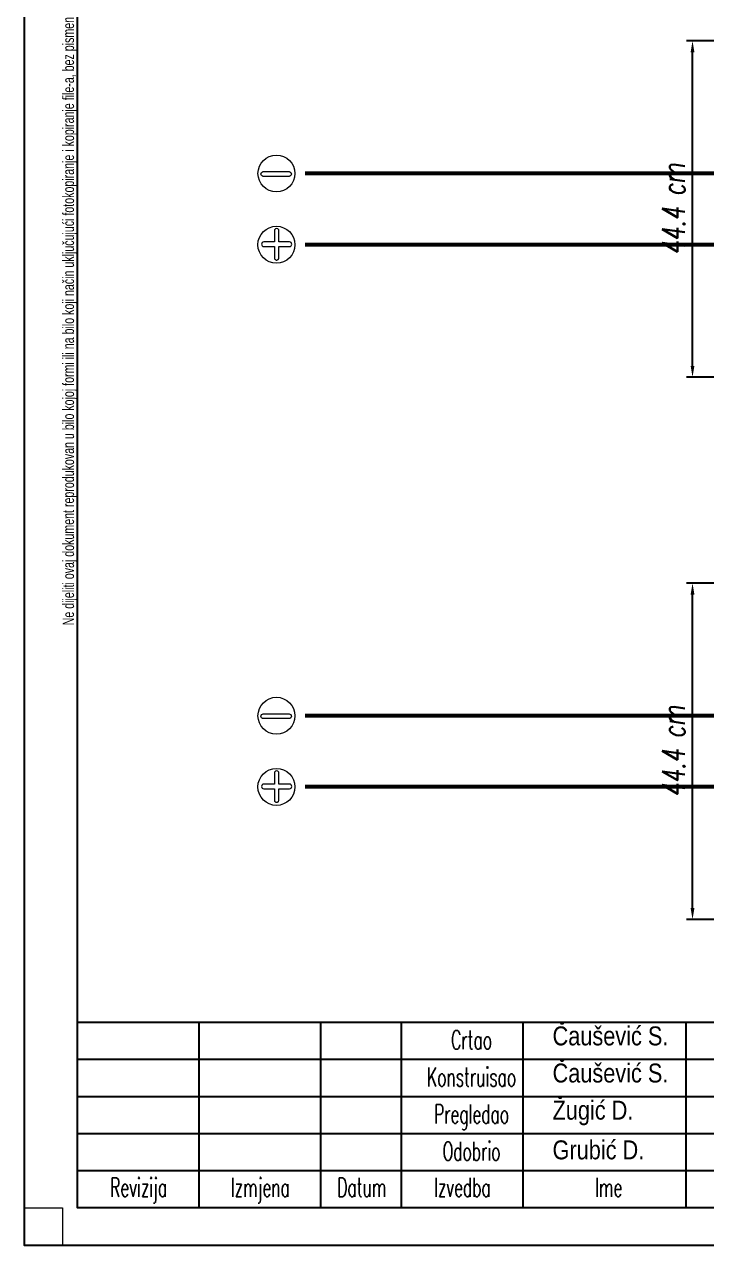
# Model space of a CAD drawing. Header units: millimetres. Extents: x 9130 to 9550, y -18883 to -17651.
# Drawn here: x 9129.7 to 9219.6, y -18478.3 to -18317 of the extents above; entities that cross this region are included whole.
import ezdxf

# ---------------------------------------------------------------- set-up
doc = ezdxf.new("R2010")
doc.units = ezdxf.units.MM
for name, color, linetype in [('00 uvodnice', 82, 'Continuous'), ('01-KOSTUR ORMARA', 7, 'Continuous'), ('OO cn60', 1, 'Continuous')]:
    doc.layers.add(name, color=color, linetype=linetype)
doc.styles.add('ARIAL NARROW', font='ARIALN.TTF')
doc.styles.add('KOTE ZA MONNTAZU', font='simplex.shx', dxfattribs={"width": 0.7, "oblique": 8, "height": 3})
doc.styles.add('simboli', font='symbol.ttf', dxfattribs={"width": 0.6, "height": 2.2})
doc.dimstyles.new('Copy of KOTE ZA MONTAZU u cm', dxfattribs={"dimscale": 0, "dimtxt": 3, "dimasz": 1.5, "dimexe": 0.8, "dimexo": 0.1, "dimgap": 1, "dimtad": 1, "dimdec": 1, "dimzin": 12, "dimdsep": 46, "dimtxsty": 'KOTE ZA MONNTAZU', "dimcen": 1.5, "dimclrt": 1, "dimadec": 0, "dimazin": 0, "dimtfac": 1, "dimtdec": 1, "dimtmove": 0, "dimatfit": 3, "dimfxl": 1, "dimtolj": 2, "dimtzin": 0, "dimarcsym": 0})

# ---------------------------------------------------------------- blocks, each defined once
blk = doc.blocks.new('Zaglavlje A3 prazno-Sue')
at = {"color": 7, "true_color": 0xffffff}
blk.add_lwpolyline([(0, 297), (420, 297), (420, 0), (0, 0)], close=True, dxfattribs=at)
at = {"color": 7, "lineweight": 0, "true_color": 0xffffff}
blk.add_lwpolyline([(5, 0), (0, 0), (0, 5), (5, 5)], close=True, dxfattribs=at)
at = {"layer": '01-KOSTUR ORMARA'}
for p, q in [((23.05, 5), (23.05, 29.5)), ((39.11, 5), (39.11, 29.5)), ((49.72, 5), (49.72, 29.5)), ((65.77, 5), (65.77, 29.5)), ((87.27, 5), (87.27, 29.5)), ((7, 24.6), (112.77, 24.6)), ((7, 19.7), (112.77, 19.7)), ((7, 14.8), (112.77, 14.8)), ((7, 9.9), (112.77, 9.9))]:
    blk.add_line(p, q, dxfattribs=at)
for points in [[(7, 292), (415, 292), (415, 5), (7, 5)], [(7, 29.5), (410.1, 29.5), (410.1, 5), (7, 5)]]:
    blk.add_lwpolyline(points, close=True, dxfattribs=at)
at = {"color": 7, "width": 0.7}
blk.add_text('Ne dijeliti ovaj dokument reprodukovan u bilo kojoj formi ili na bilo koji način uključujući fotokopiranje i kopiranje file-a, bez pismenog odobrenja odgovornih u Energoinvestu SUE', height=1.5, rotation=90, dxfattribs=at).set_placement((6.54, 81.88))
at = {"layer": 'OO cn60', "color": 0, "linetype": 'Continuous', "char_height": 2.5, "width": 15.9862, "attachment_point": 2, "style": 'simboli'}
for s, insert in [('{\\Fsimplex|c238;Crtao}', (58.98, 28.41)), ('{\\Fsimplex|c238;Konstruisao}', (58.98, 23.51)), ('{\\Fsimplex|c238;Pregledao}', (58.98, 18.61)), ('{\\Fsimplex|c238;Odobrio}', (58.98, 13.71)), ('{\\Fsimplex|c238;Revizija}', (15.07, 8.93)), ('{\\Fsimplex|c238;Izmjena}', (31.12, 8.93)), ('{\\Fsimplex|c238;Datum}', (44.51, 8.93)), ('{\\Fsimplex|c238;Izvedba}', (57.78, 8.93)), ('{\\Fsimplex|c238;Ime}', (77.07, 8.93))]:
    blk.add_mtext(s, dxfattribs=dict(at, insert=insert))
blk = doc.blocks.new('*D1084')
at = {"color": 0, "lineweight": -2, "transparency": 16777216}
for p, q in [((9221.82, -18390.81), (9216.99, -18390.81)), ((9217.79, -18433.71), (9217.79, -18392.31)), ((9221.82, -18435.21), (9216.99, -18435.21))]:
    blk.add_line(p, q, dxfattribs=at)
at = {"color": 0, "transparency": 16777216}
for points in [[(9217.54, -18392.31), (9218.04, -18392.31), (9217.79, -18390.81)], [(9217.54, -18433.71), (9218.04, -18433.71), (9217.79, -18435.21)]]:
    blk.add_solid(points, dxfattribs=at)
at = {"layer": 'Defpoints', "color": 0, "transparency": 16777216}
for p in [(9217.79, -18390.81), (9221.92, -18390.81), (9221.92, -18435.21)]:
    blk.add_point(p, dxfattribs=at)
at = {"color": 1, "transparency": 16777216, "insert": (9215.29, -18413.01), "char_height": 3, "attachment_point": 5, "rotation": 90, "style": 'KOTE ZA MONNTAZU'}
blk.add_mtext('\\A2;44.4 cm', dxfattribs=at)
blk = doc.blocks.new('*D1086')
at = {"color": 0, "lineweight": -2, "transparency": 16777216}
for p, q in [((9221.82, -18319.23), (9216.99, -18319.23)), ((9217.79, -18362.13), (9217.79, -18320.73)), ((9221.82, -18363.63), (9216.99, -18363.63))]:
    blk.add_line(p, q, dxfattribs=at)
at = {"color": 0, "transparency": 16777216}
for points in [[(9217.54, -18320.73), (9218.04, -18320.73), (9217.79, -18319.23)], [(9217.54, -18362.13), (9218.04, -18362.13), (9217.79, -18363.63)]]:
    blk.add_solid(points, dxfattribs=at)
at = {"layer": 'Defpoints', "color": 0, "transparency": 16777216}
for p in [(9217.79, -18319.23), (9221.92, -18319.23), (9221.92, -18363.63)]:
    blk.add_point(p, dxfattribs=at)
at = {"color": 1, "transparency": 16777216, "insert": (9215.29, -18341.43), "char_height": 3, "attachment_point": 5, "rotation": 90, "style": 'KOTE ZA MONNTAZU'}
blk.add_mtext('\\A2;44.4 cm', dxfattribs=at)

msp = doc.modelspace()

# ---------------------------------------------------------------- linework, layer by layer
at = {"lineweight": 0}
for points in [[(9164.5734, -18337.1114), (9161.1678, -18337.1114, -0.95694999), (9161.1678, -18336.4804), (9164.5734, -18336.4804, -0.94690307)], [(9164.5734, -18408.6927), (9161.1678, -18408.6927, -0.95694999), (9161.1678, -18408.0618), (9164.5734, -18408.0618, -0.94690307)]]:
    msp.add_lwpolyline(points, format="xyb", close=True, dxfattribs=at)
at = {"color": 5, "lineweight": 53}
for points in [[(9232.0668, -18336.7271), (9166.7055, -18336.7271)], [(9232.0668, -18408.3085), (9166.7055, -18408.3085)]]:
    msp.add_lwpolyline(points, dxfattribs=at)
at = {"lineweight": 0}
for points in [[(9162.6319, -18347.8263), (9162.6319, -18347.8796), (9162.6494, -18347.9338), (9162.6662, -18347.988), (9162.702, -18348.0422), (9162.7363, -18348.078), (9162.7888, -18348.0971), (9162.8414, -18348.133), (9162.8757, -18348.1505), (9162.9283, -18348.1505), (9162.9792, -18348.1505), (9163.031, -18348.133), (9163.0836, -18348.0971), (9163.1362, -18348.078), (9163.1704, -18348.0422), (9163.188, -18347.988), (9163.223, -18347.9338), (9163.223, -18347.8796), (9163.2407, -18347.8267), (9163.2407, -18346.3831), (9164.6305, -18346.3831, 0.95947755), (9164.6308, -18345.7522), (9163.2407, -18345.7526), (9163.2407, -18344.3099, 1.02051104), (9162.6319, -18344.3099), (9162.6318, -18345.7522), (9161.2417, -18345.7522, 0.94690307), (9161.2417, -18346.3831), (9162.6318, -18346.3831)], [(9162.6319, -18347.8263), (9162.6319, -18347.8796), (9162.6494, -18347.9338), (9162.6662, -18347.988), (9162.702, -18348.0422), (9162.7363, -18348.078), (9162.7888, -18348.0971), (9162.8414, -18348.133), (9162.8757, -18348.1505), (9162.9283, -18348.1505), (9162.9792, -18348.1505), (9163.031, -18348.133), (9163.0836, -18348.0971), (9163.1362, -18348.078), (9163.1704, -18348.0422), (9163.188, -18347.988), (9163.223, -18347.9338), (9163.223, -18347.8796), (9163.2407, -18347.8267), (9163.2407, -18346.3831), (9164.6305, -18346.3831, 0.95947755), (9164.6308, -18345.7522), (9163.2407, -18345.7526), (9163.2407, -18344.3099, 1.02051104), (9162.6319, -18344.3099), (9162.6318, -18345.7522), (9161.2417, -18345.7522, 0.94690307), (9161.2417, -18346.3831), (9162.6318, -18346.3831)], [(9162.6319, -18419.4076), (9162.6319, -18419.461), (9162.6494, -18419.5152), (9162.6662, -18419.5693), (9162.702, -18419.6235), (9162.7363, -18419.6594), (9162.7888, -18419.6785), (9162.8414, -18419.7143), (9162.8757, -18419.7318), (9162.9283, -18419.7318), (9162.9792, -18419.7318), (9163.031, -18419.7143), (9163.0836, -18419.6785), (9163.1362, -18419.6594), (9163.1704, -18419.6235), (9163.188, -18419.5693), (9163.223, -18419.5152), (9163.223, -18419.461), (9163.2407, -18419.408), (9163.2407, -18417.9645), (9164.6305, -18417.9645, 0.95947755), (9164.6308, -18417.3335), (9163.2407, -18417.3339), (9163.2407, -18415.8912, 1.02051104), (9162.6319, -18415.8912), (9162.6318, -18417.3335), (9161.2417, -18417.3335, 0.94690307), (9161.2417, -18417.9645), (9162.6318, -18417.9645)], [(9162.6319, -18419.4076), (9162.6319, -18419.461), (9162.6494, -18419.5152), (9162.6662, -18419.5693), (9162.702, -18419.6235), (9162.7363, -18419.6594), (9162.7888, -18419.6785), (9162.8414, -18419.7143), (9162.8757, -18419.7318), (9162.9283, -18419.7318), (9162.9792, -18419.7318), (9163.031, -18419.7143), (9163.0836, -18419.6785), (9163.1362, -18419.6594), (9163.1704, -18419.6235), (9163.188, -18419.5693), (9163.223, -18419.5152), (9163.223, -18419.461), (9163.2407, -18419.408), (9163.2407, -18417.9645), (9164.6305, -18417.9645, 0.95947755), (9164.6308, -18417.3335), (9163.2407, -18417.3339), (9163.2407, -18415.8912, 1.02051104), (9162.6319, -18415.8912), (9162.6318, -18417.3335), (9161.2417, -18417.3335, 0.94690307), (9161.2417, -18417.9645), (9162.6318, -18417.9645)]]:
    msp.add_lwpolyline(points, format="xyb", dxfattribs=at)
for points in [[(9162.6319, -18346.3831), (9162.6319, -18347.8267)], [(9162.6319, -18346.3831), (9162.6319, -18347.8267)], [(9162.6319, -18417.9645), (9162.6319, -18419.408)], [(9162.6319, -18417.9645), (9162.6319, -18419.408)]]:
    msp.add_lwpolyline(points, dxfattribs=at)
at = {"color": 1, "lineweight": 53}
for points in [[(9232.0668, -18346.1271), (9166.7055, -18346.1271)], [(9232.0668, -18417.7085), (9166.7055, -18417.7085)]]:
    msp.add_lwpolyline(points, dxfattribs=at)
at = {"lineweight": 0}
for centre, radius in [((9162.9051, -18336.7271), 2.4347), ((9162.9051, -18346.1271), 2.4386), ((9162.9051, -18346.1271), 2.4386), ((9162.9051, -18408.3085), 2.4347), ((9162.9051, -18417.7085), 2.4386), ((9162.9051, -18417.7085), 2.4386)]:
    msp.add_circle(centre, radius, dxfattribs=at)

# ---------------------------------------------------------------- block references
msp.add_blockref('Zaglavlje A3 prazno-Sue', (9129.6679, -18478.2527))

# ---------------------------------------------------------------- texts
at = {"layer": '00 uvodnice', "color": 0, "linetype": 'Continuous', "char_height": 2.5, "width": 17.24563, "attachment_point": 1, "style": 'ARIAL NARROW'}
for s, insert in [('Čaušević S.', (9199.3284, -18449.3241)), ('Čaušević S.', (9199.3284, -18454.2246)), ('Žugić D.', (9199.3284, -18459.1251)), ('Grubić D.', (9199.3284, -18464.3693))]:
    msp.add_mtext(s, dxfattribs=dict(at, insert=insert))

# ---------------------------------------------------------------- dimensions: what is measured, and where the dimension line sits
at = {"color": 4}
for base, p1, p2, picture, middle in [((9217.7944, -18319.2271), (9221.9168, -18363.6271), (9221.9168, -18319.2271), '*D1086', (9217.7944, -18341.4271)), ((9217.7944, -18390.8085), (9221.9168, -18435.2085), (9221.9168, -18390.8085), '*D1084', (9217.7944, -18413.0085))]:
    dim = msp.add_linear_dim(base=base, p1=p1, p2=p2, angle=90, dimstyle='Copy of KOTE ZA MONTAZU u cm', override={"dimscale": 1, "dimpost": ' cm'}, dxfattribs=at)
    dim.commit()
    dim.dimension.update_dxf_attribs({"geometry": picture, "text_midpoint": middle, "dimtype": 160})

doc.saveas('drawing.dxf')
